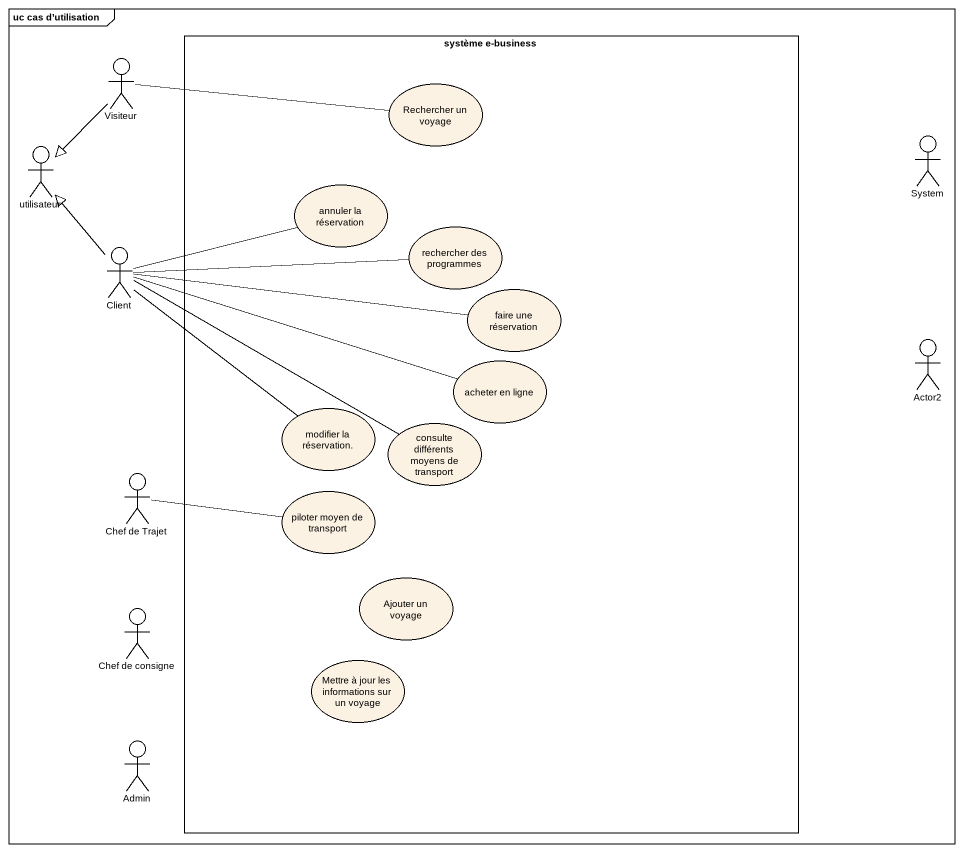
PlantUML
@startuml
mainframe uc cas d’utilisation
rectangle "système e-business" as système_e_business {
  usecase "Rechercher un voyage" as Rechercher_un_voyage
  usecase "annuler la réservation" as annuler_la_réservation
  usecase "rechercher des programmes" as rechercher_des_programmes
  usecase "faire une réservation" as faire_une_réservation
  usecase "acheter en ligne" as acheter_en_ligne
  usecase "modifier la réservation." as modifier_la_réservation
  usecase "consulte différents moyens de transport" as consulte_différents_moyens
  usecase "piloter moyen de transport" as piloter_moyen_de_transport
  usecase "Ajouter un voyage" as Ajouter_un_voyage
  usecase "Mettre à jour les informations sur un voyage" as Mettre_à_jour_les
}
actor Visiteur
actor System
actor utilisateur
actor Client
actor Actor2
actor "Chef de Trajet" as Chef_de_Trajet
actor "Chef de consigne" as Chef_de_consigne
actor Admin
Visiteur -right- Rechercher_un_voyage
Visiteur --|> utilisateur
Client -up-|> utilisateur
Client -right- annuler_la_réservation
Client -right- rechercher_des_programmes
Client -right- faire_une_réservation
Client -right- acheter_en_ligne
Client -- modifier_la_réservation
Client -right- consulte_différents_moyens
Chef_de_Trajet -right- piloter_moyen_de_transport
@enduml
